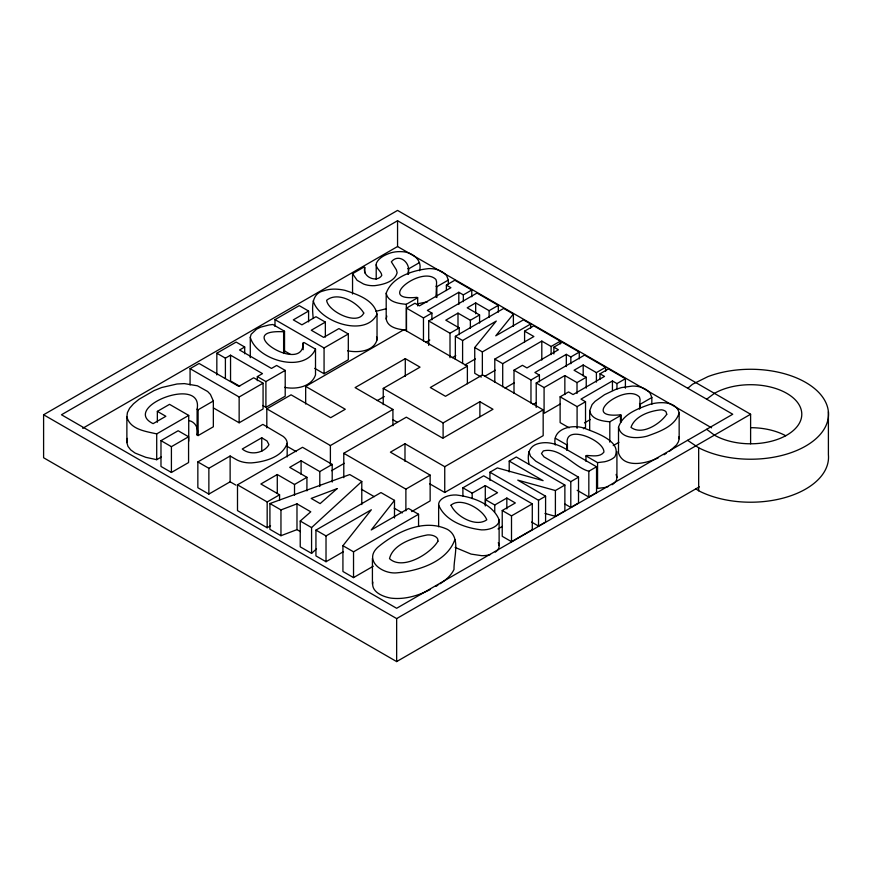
<?xml version="1.0" encoding="UTF-8"?>
<svg xmlns="http://www.w3.org/2000/svg" width="872" height="872" viewBox="0 0 872 872"><rect width="100%" height="100%" fill="white"/><g stroke="black" fill="none" stroke-linecap="round" stroke-linejoin="round"><path stroke-width="1.31" d="M407.769 273.971C412.075 263.551 399.093 252.433 391.354 261.818L396.4 269.884L397.131 272.762C394.678 281.907 382.884 284.664 374.622 285.667A16.808 9.701 0 0 1 363.515 284L357.128 280.326L352.55 273.677L364.038 267.05L364.758 267.464L364.758 272.892M364.758 267.464C361.956 276.751 376.824 283.313 381.794 275.389C381.391 270.821 374.884 268.195 376.442 262.995C379.157 257.469 385.402 254.7 390.961 252.804A19.729 11.39 0 0 1 402.45 251.714C412.009 252.128 422.789 259.9 419.508 270.723M161.287 457.048L156.709 459.686L145.809 457.32L135.051 453.037L130.702 449.887L127.977 446.399L126.876 442.573L126.876 416.783L127.41 412.62L129.612 408.249L133.503 403.791L139.084 399.234L154.006 390.623L161.658 387.528L177.005 383.996L184.384 383.604L197.399 385.795L207.634 391.484L210.435 394.449L213.346 400.989L213.346 426.79L198.108 435.586L197.105 435.008L197.105 409.219C203.688 374.415 120.064 407.464 153.123 423.65L165.865 416.293L157.352 411.377L157.352 422.233M197.105 435.008C198.794 428.97 195.699 422.201 189.355 420.675M126.876 442.573L127.41 438.409M555.29 445.003C551.486 428.479 572.686 423.803 584.556 428.326C595.205 432.556 622.488 441.145 614.858 456.797A20.557 11.87 0 0 1 604.656 461.757L597.56 462.618L585.973 455.925L585.973 461.353M616.918 451.642L616.918 477.431L616.493 480.156L614.858 482.587M417.677 305.898L417.677 297.755L406.319 304.306L406.319 330.096C398.831 329.442 387.757 327.883 386.198 319.01L386.198 293.221C392.04 276.827 412.881 270.233 428.871 268.598A17.015 9.821 0 0 1 437.918 269.873A21.647 12.502 0 0 1 446.737 275.901L448.339 280.054L448.339 284.119M386.198 319.01L386.797 316.035M589.679 429.7L589.679 410.701L592.088 404.586L595.064 401.36L604.601 394.656L615.97 389.304L621.562 387.582L632.353 386.078A17.015 9.821 0 0 1 641.4 387.353A21.647 12.502 0 0 1 650.218 393.381L651.831 397.534L651.831 404.314M454.879 539.572C447.053 561.732 418.942 570.8 397.327 572.795C381.544 574.67 361.749 559.083 379.832 545.589C398.057 531.07 424.631 518.535 447.489 529.424C461.255 537.316 453.669 556.805 454.018 569.438C451.097 575.662 445.614 580.163 439.957 583.837M430.408 589.407C418.375 595.75 404.564 599.805 390.863 598.116C383.048 596.775 370.84 591.935 372.867 582.082M436.022 297.09L436.6 281.961L435.946 279.541C421.874 264.881 374.524 301.647 416.958 297.341L417.677 297.755M639.503 409.142L640.092 399.452L639.438 397.033C625.355 382.361 578.005 419.127 620.45 414.821L621.169 415.236L621.169 422.026M197.846 461.931L262.864 424.392L283.182 436.414A19.707 11.38 0 0 1 287.171 443.358C282.343 457.168 264.554 461.953 251.234 462.901A20.154 11.641 0 0 1 235.909 459.348L230.132 456.012L208.866 468.297L197.846 461.931L197.846 487.721L208.866 494.086L230.132 481.802L235.909 485.137M679.157 412.957C675.048 426.452 659.101 431.825 647.024 436.153C637.639 438.649 621.169 439.172 618.51 427.269C622.684 413.851 638.489 408.456 650.556 404.15C659.973 401.621 676.399 401.076 679.157 412.957L679.157 438.747L678.438 441.744L676.552 444.894L669.369 451.402M250.286 357.662L250.286 337.3L251.114 334.314L256.619 329.136L260.793 327.109L269.012 324.983L272.838 324.493L284.534 331.251L284.534 352.975M313.222 318.498C312.263 308.176 310.705 293.635 323.806 290.768C330.608 288.458 337.955 288.817 344.887 290.311C357.117 294.355 374.175 299.881 377.031 314.138L377.031 339.927C373.499 351.623 357.793 352.877 347.568 350.795M377.031 314.138C365.706 337.944 318.967 321.932 313.222 300.851M528.977 463.85C526.841 452.993 529.369 444.894 540.738 443.085C549.393 441.537 558.08 444.611 565.514 448.862L596.546 466.771L596.546 492.571L588.829 497.029L577.166 490.293M303.162 349.737L303.162 342.947L303.979 342.478L315.511 349.138C303.99 374.47 256.292 359.558 250.286 337.3M343.448 551.66L326.019 561.721L315.937 555.9L315.937 530.111L380.966 492.571L394.493 500.375L371.232 529.969L408.488 508.463L418.56 514.273L418.56 526.492M373.271 566.211L353.531 577.613L342.925 571.487L342.925 545.698L371.341 509.76L326.019 535.931L315.937 530.111M455.358 359.406L455.358 336.33L503.678 308.437L513.39 314.04L495.754 335.829L523.44 319.85L530.667 324.024L530.667 328.09M481.268 377.075L474.739 373.314L474.739 347.525L496.277 321.06L462.596 340.505L455.358 336.33M269.917 503.536L280.958 509.924L296.981 503.842L310.77 511.799L300.23 521.042L300.23 546.842L311.577 553.382L311.577 527.593L361.782 481.497L349.759 474.553L269.917 503.536L269.917 529.337L280.958 535.713L296.981 529.631L300.426 531.615M311.577 553.382L316.503 548.87M687.768 388.28L692.532 384.258L707.955 376.606A77.913 44.984 0 0 1 811.843 386.438A77.913 44.984 0 0 1 803.929 447.042A77.913 44.984 0 0 1 698.668 447.772L687.572 440.327M706.669 399.191L714.419 393.359A51.176 29.539 0 0 1 786.795 393.359A51.176 29.539 0 0 1 786.795 435.139A51.176 29.539 0 0 1 714.419 435.139L706.669 429.297M435.891 586.409L437.929 585.123M664.072 454.748L666.197 453.407M699.311 486.849L396.651 661.586L43.6 457.756L43.6 414.767L397.556 210.414L750.607 414.244L750.607 443.793M397.556 220.736L61.465 414.767L396.651 608.285L732.742 414.244L397.556 220.736L397.556 246.525L82.698 428.305M190.074 384.955L190.074 368.66L199.078 363.471L238.786 386.394L253.708 377.783L263.072 383.19L263.072 408.979L239.146 422.789L213.444 407.943M216.834 374.927L216.834 353.215L236.138 342.075L244.705 347.012L244.705 353.803M274.996 326.422L274.996 319.632L299.227 305.636L308.59 311.042L308.59 321.899M216.834 353.215L225.401 358.163L230.546 355.187L262.483 373.619L257.338 376.595L257.338 380.672M244.705 347.012L239.549 349.988L271.486 368.431L276.642 365.455L285.209 370.404L285.209 396.193L265.906 407.333L262.69 405.48M308.59 311.042L293.308 319.871L301.908 324.831L315.991 316.71L325.354 322.106L325.354 337.039M303.162 342.947C303.794 375.331 230.077 328.908 283.618 331.774L284.534 331.251M157.352 411.377L169.539 404.346L188.723 415.421L188.723 441.21M407.769 268.543L408.467 268.947L419.508 262.581M325.354 322.106L311.271 330.237L323.665 337.388L338.946 328.57L348.31 333.976L348.31 359.765L324.068 373.75L314.727 368.355M197.105 409.219L198.108 409.796L213.346 400.989M126.876 416.783C129.939 429.558 146.049 431.422 156.709 433.896L188.723 415.421M160.982 440.654L178.15 430.746L188.57 436.763L188.57 462.552L171.413 472.461L160.982 466.444L160.982 440.654L171.413 446.671L188.57 436.763M190.074 368.66L239.146 397L263.072 383.19M257.338 376.595L265.906 381.544L285.209 370.404M274.996 319.632L324.068 347.961L348.31 333.976M436.022 286.234L436.828 286.703L448.339 280.054M406.494 331.197L406.494 308.121L414.93 303.249L419.454 305.865L450.9 287.706L446.377 285.1L446.377 290.529M446.377 285.1L454.813 280.228L471.774 290.016L471.774 296.807M471.774 290.016L463.337 294.889L458.814 292.273L427.367 310.432L431.902 313.048L431.902 319.828M406.494 308.121L423.465 317.909L431.902 313.048M266.81 427.836L266.81 408.837L291.074 394.82L330.684 417.688L345.279 409.262L305.669 386.405L305.669 404.041M305.669 386.405L404.096 329.572L467.381 366.109L467.381 383.756M428.708 345.377L428.708 320.94L477.017 293.047L498.326 305.353L498.326 312.132M479.578 323.087L479.578 314.945L470.368 320.264L457.996 313.124L445.788 320.166L459.228 327.927L459.228 334.706M498.326 305.353L489.105 310.672L475.676 302.911L467.207 307.805L479.578 314.945M425.569 342.489L429.787 340.047M261.753 437.766L242.274 449.004C250.188 455.62 263.78 453.429 268.958 444.655L267.028 440.992L261.753 437.766L261.753 451.336M383.244 404.663L383.244 388.378L420.032 367.145L405.284 358.632L355.1 387.604L392.923 409.437L392.923 425.732M428.708 320.94L450.007 333.246L459.228 327.927M377.282 400.597L384.28 396.553M452.317 357.705L455.773 355.711M270.56 525.794L267.17 527.745L237.5 510.621L237.5 484.832L302.53 447.292L332.199 464.416L332.199 482.063M474.739 347.525L482.358 351.917L530.667 324.024M464.918 364.954L475.371 358.926M524.584 342.009L524.584 331.153L533.806 325.834L560.325 341.148L560.325 343.862M306.922 490.882L306.922 477.311L294.518 484.472L277.285 474.521L260.87 483.993L279.574 494.795L279.574 500.234M332.199 464.416L319.795 471.578L301.091 460.776L289.689 467.359L306.922 477.311M467.381 366.109L430.299 387.517L445.494 396.291L482.565 374.884L543.169 409.873L543.169 435.662L444.742 492.484L429.547 483.709M266.81 408.837L330.39 445.548L392.923 409.437M494.795 382.176L494.795 359.101L533.893 336.527L524.584 331.153M343.786 477.714L343.786 453.287L406.33 417.176L442.813 438.235L492.985 409.262L479.883 401.698L443.107 422.931L383.244 388.378M494.795 359.101L502.708 363.668L541.806 341.094L551.115 346.467L560.325 341.148M237.5 484.832L267.17 501.956L279.574 494.795M484.712 376.344L495.318 370.219M331.545 470.673L344.287 463.315M514 393.261L514 370.186L522.437 365.313L526.961 367.93L558.407 349.781L553.884 347.165L553.884 353.956M553.884 347.165L562.32 342.293L579.281 352.092L579.281 358.872M543.169 409.873L444.742 466.694L404.99 443.739L390.394 452.165L430.147 475.12L430.147 500.91L411.66 511.592M505.008 388.127L514.207 382.819M579.281 352.092L570.844 356.964L566.32 354.348L534.874 372.497L539.408 375.113L539.408 381.903M514 370.186L530.972 379.985L539.408 375.113M536.215 407.442L536.215 383.015L584.534 355.122L605.615 367.297L605.615 371.363M536.215 383.015L544.084 387.56L564.849 375.57L577.013 382.59L586.235 377.271L586.235 388.127M605.615 367.297L596.404 372.617L583.183 364.987L574.07 370.24L586.235 377.271M533.075 404.553L536.236 402.733M569.165 427.825L560.118 422.604L560.118 396.815L568.555 391.942L573.078 394.558L604.525 376.399L600.001 373.794L600.001 379.222M600.001 373.794L608.438 368.921L625.398 378.71L625.398 388.214M343.786 453.287L405.883 489.127L430.147 475.12M560.238 404.019L544.084 413.35L544.084 387.56M625.398 378.71L616.962 383.582L612.438 380.966L580.992 399.125L585.526 401.741L585.526 427.531L583.412 428.741M560.118 396.815L577.09 406.614L585.526 401.741M462.901 495.961L462.901 487.819L483.698 475.818L532.291 503.874L532.291 529.664L511.504 541.665L502.228 536.313L502.228 510.523L515.341 502.959L506.828 498.043L494.751 505.008L485.475 499.656L485.475 505.095M489.933 480.363L489.933 472.221L497.367 467.926L543.093 480.646L509.215 461.081L509.215 471.937M509.215 461.081L516.279 457.004L564.871 485.061L564.871 510.85L555.399 516.322L545.011 513.455M342.925 545.698L353.531 551.823L418.56 514.273M584.491 422.898L590.311 419.541M462.901 487.819L472.177 493.171L485.29 485.606L497.552 492.691L485.475 499.656M555.29 438.213L566.713 444.807L567.41 444.404C563.301 422.92 604.732 440.229 603.893 452.154C600.089 457.364 592.35 455.642 586.758 455.467L585.973 455.925M589.679 410.701C591.238 419.574 602.323 421.132 609.811 421.786L621.169 415.236M639.503 403.714L640.31 404.183L651.831 397.534M613.212 445.614L618.891 442.333M502.228 510.523L511.504 515.875L532.291 503.874M489.933 472.221L538.525 500.277L545.589 496.201L545.589 521.99L538.525 526.067L531.582 522.056M545.589 496.201L517.75 480.123L555.399 490.533L564.871 485.061M528.977 451.631L530.503 456.263L535.768 461.179L570.8 481.638L578.518 477.18L578.518 502.97L570.8 507.428L565.056 504.114M578.518 477.18L543.975 456.874L541.49 453.538L543.343 450.911C560.325 446.747 573.732 467.12 588.829 471.24L596.546 466.771M498.043 528.901L502.436 526.361M43.6 414.767L396.651 618.597L750.607 414.244M658.273 457.8C646.752 463.479 623.883 468.842 618.51 453.058L618.51 427.269M386.242 308.743L375.941 311.315M417.426 303.838L427.422 301.832M406.319 304.306C398.831 303.652 387.757 302.094 386.198 293.221M284.654 387.364C295.782 389.62 311.348 387.07 315.511 374.927L315.511 349.138M455.13 547.431L471.065 554.091L481.638 555.671A16.296 9.407 0 0 0 490.489 554.472M397.556 246.525L711.574 427.814M284.348 350.817L290.191 354.196M392.64 419.585L397.327 422.299M239.68 386.242L230.546 380.977L230.546 355.187M286.823 446.181L296.24 451.62M361.357 489.225L374.252 496.659M394.166 508.158L402.363 512.889M300.23 521.042L311.577 527.593M695.823 488.854L698.668 490.762A77.913 44.984 0 0 0 784.386 497.77A77.913 44.984 0 0 0 828.4 454.726L828.4 411.737M495.263 552.161A16.252 9.385 0 0 0 499.122 545.567L499.122 519.767C492.495 503.711 472.319 496.887 456.176 494.98A16.208 9.363 0 0 0 443.576 497.814A16.306 9.418 0 0 0 438.638 505.052L438.638 526.775M498.315 542.591L499.122 545.567M438.638 505.052C445.2 521.162 465.485 528.018 481.638 529.882A16.296 9.407 0 0 0 494.195 527.037A16.252 9.385 0 0 0 499.122 519.767M616.133 474.423L616.918 477.431M678.819 436.937L679.157 438.747M376.584 336.745L377.031 339.927M698.668 447.772L698.668 490.762M640.31 404.183L640.31 408.26M620.45 414.821L620.45 421.601M616.962 383.582L616.962 389.01M612.438 380.966L612.438 390.471M609.811 421.786L609.811 442.148M597.56 462.618L597.56 488.407L604.656 487.546A20.557 11.87 0 0 0 608.384 486.456M596.404 372.617L596.404 382.121M588.829 471.24L588.829 497.029M583.183 364.987L583.183 375.843M577.013 382.59L577.013 393.446M577.09 406.614L577.09 428.326M570.844 356.964L570.844 363.744M570.8 481.638L570.8 507.428M567.41 444.404L567.41 449.832M566.713 444.807L566.713 450.235M566.32 354.348L566.32 366.567M564.849 375.57L564.849 394.569M555.399 490.533L555.399 516.322M551.115 346.467L551.115 354.61M541.806 341.094L541.806 360.092M538.525 500.277L538.525 526.067M530.972 379.985L530.972 403.06M513.39 314.04L513.39 326.259M511.504 515.875L511.504 541.665M506.828 498.043L506.828 508.899M502.708 363.668L502.708 386.743M494.751 505.008L494.751 511.799M489.105 310.672L489.105 317.452M485.29 485.606L485.29 505.967M482.358 351.917L482.358 374.993M479.883 401.698L479.883 416.631M475.676 302.911L475.676 313.767M472.177 493.171L472.177 498.599M470.368 320.264L470.368 328.417M463.337 294.889L463.337 301.679M462.596 340.505L462.596 363.58M458.814 292.273L458.814 304.492M457.996 313.124L457.996 328.057M450.007 333.246L450.007 357.673M444.742 466.694L444.742 492.484M443.107 422.931L443.107 437.864M436.828 286.703L436.828 297.559M423.465 317.909L423.465 340.985M408.467 268.947L408.467 274.375M405.883 489.127L405.883 510.85M405.284 358.632L405.284 376.279M404.99 443.739L404.99 461.386M396.651 618.597L396.651 661.586M394.493 500.375L394.493 518.023M376.214 264.499L376.214 279.432M372.42 558.342L372.42 584.131M361.782 481.497L361.782 504.572M353.531 551.823L353.531 577.613M352.55 273.677L352.55 294.038M330.39 445.548L330.39 464.547M326.019 535.931L326.019 561.721M324.068 347.961L324.068 373.75M319.795 471.578L319.795 486.511M301.091 460.776L301.091 474.346M296.981 503.842L296.981 529.631M294.518 484.472L294.518 495.329M287.171 443.358L287.171 456.939M283.618 331.774L283.618 353.498M280.958 509.924L280.958 535.713M277.285 474.521L277.285 493.519M267.17 501.956L267.17 527.745M265.906 381.544L265.906 407.333M239.146 397L239.146 422.789M230.132 456.012L230.132 481.802M225.401 358.163L225.401 378.524M208.866 468.297L208.866 494.086M198.108 409.796L198.108 435.586M171.413 446.671L171.413 472.461M156.709 433.896L156.709 459.686M750.607 427.683A51.176 29.539 0 0 1 785.727 435.749M614.008 483.35A20.557 11.87 0 0 1 612.013 484.734M451.02 505.182C455.773 516.202 475.84 527.734 486.783 519.799C482.892 509.346 460.885 496.55 451.02 505.182M363.766 313.059C357.694 326.346 327.698 311.239 326.64 300.262C337.922 291.139 357.411 302.224 363.766 313.059M437.951 541.185C430.583 553.753 402.57 570.822 389.512 558.647C392.967 543.954 413.949 537.512 427.389 534.939A9.363 5.406 0 0 1 435.248 536.52A9.461 5.461 0 0 1 437.788 539.321L437.951 541.185M666.753 414.265C660.071 424.043 641.923 435.717 630.99 427.367C634.74 416.042 650.207 410.668 661.445 409.807A6.562 3.793 0 0 1 666.023 411.78L666.753 414.265M337.104 488.636L320.144 503.602L311.184 498.424L337.104 488.636"/></g></svg>
